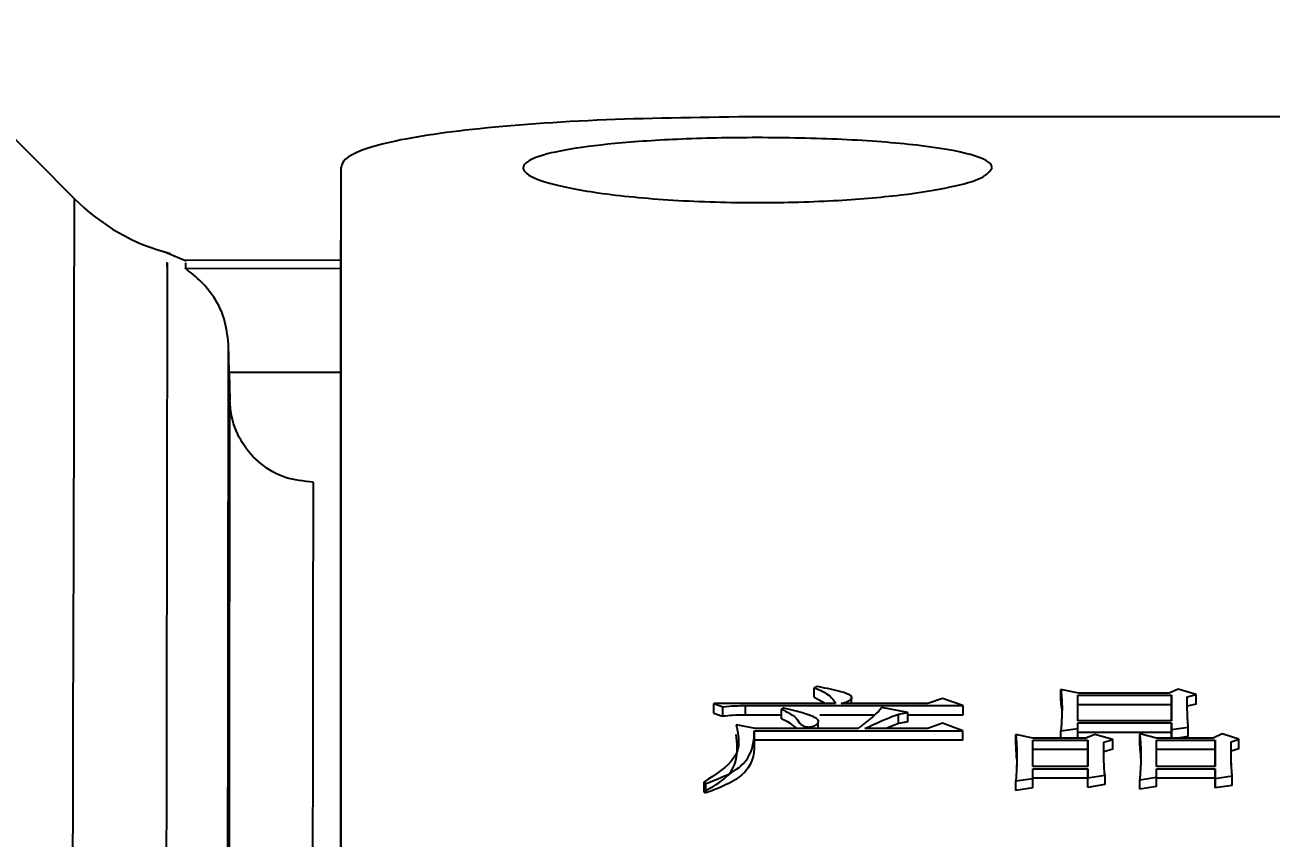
# Model space of a CAD drawing. Header units: millimetres. Extents: x 2126 to 3741, y 477 to 1658.
# Drawn here: x 2346.98 to 2358.95, y 1429.94 to 1437.74 of the extents above; entities that cross this region are included whole.
import ezdxf

# ---------------------------------------------------------------- set-up
doc = ezdxf.new("R2010")
doc.units = ezdxf.units.MM
doc.layers.add('AM_5', color=3, linetype='Continuous', lineweight=25)
doc.styles.add('SLDTEXTSTYLE1', font='txt.shx', dxfattribs={"width": 0.7, "bigfont": 'gbcbig.shx'})
doc.dimstyles.new('SLDDIMSTYLE12$0', dxfattribs={"dimtxt": 12, "dimasz": 10, "dimexe": 0, "dimexo": 0.0625, "dimgap": 0.875, "dimtad": 1, "dimdec": 1, "dimlfac": 1.8, "dimrnd": 1e-09, "dimzin": 12, "dimdsep": 46, "dimtxsty": 'SLDTEXTSTYLE1', "dimcen": 0.09, "dimdle": 8.16, "dimclrd": 3, "dimclre": 3, "dimadec": 0, "dimazin": 3, "dimtfac": 1, "dimtdec": 1, "dimtofl": 0, "dimtmove": 0, "dimatfit": 3, "dimfxl": 0, "dimfrac": 2, "dimtolj": 1, "dimlwd": 5, "dimlwe": 5, "dimarcsym": 0})

# ---------------------------------------------------------------- blocks, each defined once
blk = doc.blocks.new('*D20')
at = {"layer": 'AM_5', "color": 3, "lineweight": 5, "transparency": 16777216}
blk.add_line((2548.033, 1555.7), (2264.196, 1555.7), dxfattribs=at)
at = {"layer": 'AM_5', "color": 3, "linetype": 'Continuous', "lineweight": 5, "transparency": 16777216}
for p, q in [((2264.196, 1545.7), (2264.196, 1266.959)), ((2595.101, 1256.959), (2264.196, 1256.959))]:
    blk.add_line(p, q, dxfattribs=at)
at = {"layer": 'AM_5', "color": 3, "transparency": 16777216}
for points in [[(2262.529, 1545.7), (2265.863, 1545.7), (2264.196, 1555.7)], [(2262.529, 1266.959), (2265.863, 1266.959), (2264.196, 1256.959)]]:
    blk.add_solid(points, dxfattribs=at)
at = {"layer": 'Defpoints', "color": 0, "transparency": 16777216}
for p in [(2548.096, 1555.7), (2264.196, 1256.959), (2595.163, 1256.959)]:
    blk.add_point(p, dxfattribs=at)
at = {"layer": 'AM_5', "color": 0, "transparency": 16777216, "insert": (2257.321, 1403.647), "char_height": 12, "attachment_point": 5, "rotation": 90, "style": 'SLDTEXTSTYLE1'}
blk.add_mtext('\\A1;350', dxfattribs=at)

msp = doc.modelspace()

# ---------------------------------------------------------------- linework, layer by layer
at = {"color": 7, "linetype": 'Continuous', "lineweight": 25}
for p, q in [((2347.46, 1436.075), (2346.049, 1437.492)), ((2391.018, 1436.86), (2354.018, 1436.862)), ((2350.018, 1436.379), (2350.018, 1435.687)), ((2348.532, 1435.476), (2348.329, 1435.562)), ((2350.018, 1435.482), (2348.525, 1435.486)), ((2348.525, 1435.459), (2348.525, 1435.407)), ((2348.525, 1435.407), (2350.018, 1435.404)), ((2348.939, 1434.677), (2348.939, 1434.679)), ((2348.945, 1434.407), (2348.939, 1434.679)), ((2348.945, 1434.407), (2348.952, 1434.137)), ((2350.018, 1434.405), (2348.945, 1434.407)), ((2354.581, 1431.392), (2354.56, 1431.38)), ((2354.56, 1431.288), (2354.56, 1431.38)), ((2356.929, 1431.269), (2356.929, 1431.361)), ((2357.102, 1431.327), (2356.929, 1431.361)), ((2357.967, 1431.327), (2357.102, 1431.327)), ((2358.054, 1431.365), (2357.967, 1431.327)), ((2358.227, 1431.315), (2358.054, 1431.365)), ((2353.597, 1431.135), (2353.597, 1431.227)), ((2353.597, 1431.227), (2353.684, 1431.197)), ((2354.765, 1431.227), (2353.597, 1431.227)), ((2353.9, 1431.116), (2353.9, 1431.208)), ((2353.9, 1431.208), (2355.988, 1431.208)), ((2354.56, 1431.288), (2354.674, 1431.227)), ((2355.652, 1431.227), (2354.819, 1431.227)), ((2354.918, 1431.227), (2354.918, 1431.298)), ((2355.793, 1431.277), (2355.652, 1431.227)), ((2355.988, 1431.208), (2355.793, 1431.277)), ((2355.988, 1431.208), (2355.988, 1431.116)), ((2356.935, 1431.196), (2356.929, 1431.269)), ((2357.091, 1431.308), (2357.989, 1431.308)), ((2357.989, 1431.216), (2357.091, 1431.216)), ((2357.989, 1431.216), (2357.989, 1431.308)), ((2358.14, 1431.293), (2358.227, 1431.315)), ((2358.227, 1431.223), (2358.14, 1431.201)), ((2358.227, 1431.223), (2358.227, 1431.315)), ((2353.684, 1431.105), (2353.684, 1431.197)), ((2354.246, 1431.116), (2353.9, 1431.116)), ((2354.246, 1431.082), (2354.246, 1431.174)), ((2355.141, 1431.116), (2354.615, 1431.116)), ((2355.458, 1431.143), (2355.209, 1431.189)), ((2355.371, 1431.127), (2355.458, 1431.143)), ((2355.371, 1431.035), (2355.371, 1431.127)), ((2355.458, 1431.051), (2355.458, 1431.143)), ((2355.988, 1431.116), (2355.458, 1431.116)), ((2353.997, 1430.987), (2353.813, 1431.022)), ((2353.986, 1430.967), (2353.986, 1430.876)), ((2353.986, 1430.967), (2355.988, 1430.967)), ((2354.982, 1430.987), (2353.997, 1430.987)), ((2354.6, 1431.06), (2354.6, 1431.065)), ((2354.6, 1430.987), (2354.6, 1431.046)), ((2355.652, 1430.987), (2355.047, 1430.987)), ((2355.371, 1431.035), (2355.253, 1430.987)), ((2355.458, 1431.051), (2355.371, 1431.035)), ((2355.793, 1431.038), (2355.652, 1430.987)), ((2355.988, 1430.967), (2355.793, 1431.038)), ((2355.988, 1430.876), (2355.988, 1430.967)), ((2356.929, 1430.967), (2357.091, 1430.987)), ((2356.929, 1430.896), (2356.929, 1430.967)), ((2357.989, 1431.061), (2357.091, 1431.061)), ((2357.091, 1430.987), (2357.091, 1431.041)), ((2357.091, 1431.041), (2357.989, 1431.041)), ((2357.091, 1430.896), (2357.091, 1430.987)), ((2357.989, 1431.041), (2357.989, 1430.979)), ((2357.989, 1430.95), (2357.989, 1431.041)), ((2357.989, 1430.979), (2358.151, 1431.002)), ((2357.989, 1430.979), (2357.989, 1430.896)), ((2358.151, 1430.911), (2358.151, 1431.002)), ((2355.988, 1430.876), (2353.986, 1430.876)), ((2356.496, 1430.84), (2356.496, 1430.932)), ((2356.658, 1430.896), (2356.496, 1430.932)), ((2357.167, 1430.896), (2356.658, 1430.896)), ((2356.658, 1430.877), (2357.188, 1430.877)), ((2356.658, 1430.622), (2356.658, 1430.877)), ((2357.989, 1430.95), (2357.091, 1430.95)), ((2357.253, 1430.932), (2357.167, 1430.896)), ((2357.188, 1430.877), (2357.188, 1430.622)), ((2357.188, 1430.785), (2357.188, 1430.877)), ((2357.426, 1430.881), (2357.253, 1430.932)), ((2357.34, 1430.857), (2357.426, 1430.881)), ((2357.426, 1430.789), (2357.426, 1430.881)), ((2357.686, 1430.844), (2357.686, 1430.936)), ((2357.848, 1430.896), (2357.686, 1430.936)), ((2358.389, 1430.896), (2357.848, 1430.896)), ((2357.848, 1430.877), (2358.411, 1430.877)), ((2357.848, 1430.622), (2357.848, 1430.877)), ((2357.989, 1430.896), (2357.989, 1430.95)), ((2358.151, 1430.911), (2358.052, 1430.896)), ((2358.476, 1430.936), (2358.389, 1430.896)), ((2358.411, 1430.877), (2358.411, 1430.622)), ((2358.411, 1430.785), (2358.411, 1430.877)), ((2358.638, 1430.885), (2358.476, 1430.936)), ((2358.562, 1430.861), (2358.638, 1430.885)), ((2358.562, 1430.769), (2358.562, 1430.861)), ((2358.638, 1430.793), (2358.638, 1430.885)), ((2357.188, 1430.785), (2356.658, 1430.785)), ((2357.188, 1430.622), (2357.188, 1430.785)), ((2357.426, 1430.789), (2357.34, 1430.765)), ((2358.411, 1430.785), (2357.848, 1430.785)), ((2358.411, 1430.622), (2358.411, 1430.785)), ((2358.638, 1430.793), (2358.562, 1430.769)), ((2357.188, 1430.622), (2356.658, 1430.622)), ((2358.411, 1430.622), (2357.848, 1430.622)), ((2356.496, 1430.484), (2356.658, 1430.509)), ((2356.658, 1430.602), (2357.188, 1430.602)), ((2356.658, 1430.509), (2356.658, 1430.602)), ((2357.188, 1430.51), (2356.658, 1430.51)), ((2356.658, 1430.418), (2356.658, 1430.509)), ((2357.188, 1430.602), (2357.188, 1430.513)), ((2357.188, 1430.51), (2357.188, 1430.602)), ((2357.188, 1430.513), (2357.351, 1430.541)), ((2357.188, 1430.422), (2357.188, 1430.513)), ((2357.188, 1430.422), (2357.188, 1430.51)), ((2357.351, 1430.541), (2357.351, 1430.45)), ((2357.686, 1430.496), (2357.848, 1430.521)), ((2357.686, 1430.405), (2357.686, 1430.496)), ((2357.848, 1430.521), (2357.848, 1430.601)), ((2357.848, 1430.601), (2358.411, 1430.601)), ((2357.848, 1430.43), (2357.848, 1430.521)), ((2358.411, 1430.51), (2357.848, 1430.51)), ((2358.411, 1430.601), (2358.411, 1430.509)), ((2358.411, 1430.51), (2358.411, 1430.601)), ((2358.411, 1430.509), (2358.573, 1430.533)), ((2358.411, 1430.418), (2358.411, 1430.51)), ((2358.411, 1430.509), (2358.411, 1430.418)), ((2358.573, 1430.442), (2358.573, 1430.533)), ((2353.5, 1430.472), (2353.5, 1430.381)), ((2353.5, 1430.472), (2353.521, 1430.46)), ((2353.5, 1430.381), (2353.521, 1430.369)), ((2353.521, 1430.369), (2353.521, 1430.46)), ((2356.496, 1430.393), (2356.496, 1430.484)), ((2356.658, 1430.418), (2356.496, 1430.393)), ((2357.351, 1430.45), (2357.188, 1430.422)), ((2357.848, 1430.43), (2357.686, 1430.405)), ((2358.573, 1430.442), (2358.411, 1430.418))]:
    msp.add_line(p, q, dxfattribs=at)
at = {"color": 7, "linetype": 'Continuous', "lineweight": 25, "flags": 128}
for points in [[(2347.377, 1397.425), (2347.387, 1401.908), (2347.396, 1406.188), (2347.405, 1410.246), (2347.413, 1414.062), (2347.421, 1417.619), (2347.428, 1420.902), (2347.434, 1423.894), (2347.44, 1426.583), (2347.445, 1428.955), (2347.449, 1431.001), (2347.453, 1432.71), (2347.456, 1434.076), (2347.458, 1435.091), (2347.459, 1435.751), (2347.46, 1436.054), (2347.46, 1436.075)], [(2354.268, 1431.185), (2354.262, 1431.182), (2354.254, 1431.178), (2354.246, 1431.174)]]:
    msp.add_lwpolyline(points, dxfattribs=at)
at = {"color": 7, "linetype": 'Continuous', "lineweight": 25}
msp.add_arc((2348.877, 1437.486), 2, 224.8775, 255.5765, dxfattribs=at)
for points, knots in [([(2354.018, 1436.862), (2353.524, 1436.856), (2352.535, 1436.844), (2351.248, 1436.752), (2350.366, 1436.612), (2350.043, 1436.474), (2350.023, 1436.392), (2350.018, 1436.372)], [0, 0, 0, 0, 0.247809, 0.496064, 0.726764, 0.933891, 1, 1, 1, 1]), ([(2356.268, 1436.372), (2356.247, 1436.34), (2356.206, 1436.275), (2355.884, 1436.183), (2355.396, 1436.105), (2354.736, 1436.049), (2353.956, 1436.03), (2353.142, 1436.057), (2352.431, 1436.13), (2351.945, 1436.231), (2351.783, 1436.317), (2351.757, 1436.394), (2351.84, 1436.466), (2352.149, 1436.546), (2352.642, 1436.61), (2353.299, 1436.653), (2354.08, 1436.667), (2354.893, 1436.647), (2355.606, 1436.591), (2356.089, 1436.505), (2356.257, 1436.426), (2356.266, 1436.381), (2356.268, 1436.372)], [0, 0, 0, 0, 0.046277, 0.09272, 0.141716, 0.195191, 0.253686, 0.315262, 0.376912, 0.43437, 0.485817, 0.500005, 0.546255, 0.592702, 0.641799, 0.695156, 0.753515, 0.815398, 0.876863, 0.934161, 0.985737, 1, 1, 1, 1]), ([(2350.018, 1436.372), (2350.018, 1436.268), (2350.018, 1435.747), (2350.018, 1434.38), (2350.018, 1432.22), (2350.018, 1429.602), (2350.018, 1427.139), (2350.018, 1423.632), (2350.018, 1420.489), (2350.018, 1416.173), (2350.019, 1411.486), (2350.019, 1406.354), (2350.019, 1400.931), (2350.019, 1396.372), (2350.019, 1390.449), (2350.019, 1385.544), (2350.019, 1378.865), (2350.019, 1374.572), (2350.019, 1371.571)], [0, 0, 0, 0, 0.020124, 0.100733, 0.181328, 0.221587, 0.302184, 0.342442, 0.423039, 0.463298, 0.543894, 0.624491, 0.664749, 0.745346, 0.785604, 0.8662, 0.906458, 1, 1, 1, 1]), ([(2350.019, 1405.282), (2350.019, 1406.467), (2350.019, 1408.72), (2350.019, 1412.76), (2350.018, 1416.468), (2350.018, 1420.703), (2350.018, 1423.777), (2350.018, 1427.189), (2350.018, 1430.166), (2350.018, 1432.51), (2350.018, 1434.45), (2350.018, 1435.184), (2350.018, 1435.681)], [0, 0, 0, 0, 0.072858, 0.13859, 0.270184, 0.335916, 0.467513, 0.533245, 0.664841, 0.796434, 0.862166, 1, 1, 1, 1]), ([(2348.349, 1435.424), (2348.35, 1435.452), (2348.35, 1435.541), (2348.349, 1434.554), (2348.346, 1432.541), (2348.341, 1429.479), (2348.336, 1426.09), (2348.331, 1422.753), (2348.326, 1419.683), (2348.32, 1416.04), (2348.314, 1411.769), (2348.307, 1407.124), (2348.299, 1402.177), (2348.291, 1397.006), (2348.282, 1391.322), (2348.272, 1385.125), (2348.261, 1378.441), (2348.254, 1373.75), (2348.25, 1371.356)], [0, 0, 0, 0, 0.039342, 0.122943, 0.206183, 0.289063, 0.371582, 0.416612, 0.465601, 0.518547, 0.575452, 0.636313, 0.690059, 0.746552, 0.805793, 0.867782, 0.932518, 1, 1, 1, 1]), ([(2348.939, 1434.679), (2348.929, 1434.763), (2348.906, 1434.949), (2348.771, 1435.188), (2348.621, 1435.335), (2348.533, 1435.396), (2348.527, 1435.405), (2348.525, 1435.407)], [0, 0, 0, 0, 0.202377, 0.447822, 0.758573, 0.919939, 1, 1, 1, 1]), ([(2348.855, 1371.221), (2348.859, 1374.52), (2348.868, 1381.119), (2348.881, 1390.549), (2348.893, 1399.429), (2348.904, 1407.587), (2348.914, 1414.887), (2348.922, 1421.205), (2348.929, 1426.429), (2348.934, 1430.477), (2348.937, 1432.881), (2348.938, 1434.195), (2348.939, 1434.516), (2348.939, 1434.677)], [0, 0, 0, 0, 0.0981345, 0.196269, 0.2944034, 0.3925379, 0.4906723, 0.5888066, 0.686941, 0.7850753, 0.8832097, 0.9416048, 1, 1, 1, 1]), ([(2348.869, 1371.172), (2348.872, 1373.558), (2348.879, 1378.264), (2348.888, 1385.014), (2348.896, 1391.356), (2348.904, 1397.251), (2348.912, 1402.682), (2348.92, 1408.415), (2348.927, 1414.184), (2348.934, 1419.664), (2348.94, 1424.131), (2348.945, 1427.654), (2348.948, 1430.317), (2348.95, 1432.216), (2348.951, 1433.447), (2348.952, 1433.962), (2348.952, 1434.112), (2348.952, 1434.137)], [0, 0, 0, 0, 0.07139, 0.140843, 0.208359, 0.273937, 0.337578, 0.399281, 0.488173, 0.572709, 0.652888, 0.72871, 0.800173, 0.867277, 0.930021, 0.988406, 1, 1, 1, 1]), ([(2349.75, 1433.354), (2349.66, 1433.363), (2349.481, 1433.381), (2349.241, 1433.519), (2349.061, 1433.722), (2348.968, 1433.942), (2348.956, 1434.084), (2348.952, 1434.137)], [0, 0, 0, 0, 0.217636, 0.435267, 0.653067, 0.871221, 1, 1, 1, 1]), ([(2349.75, 1433.354), (2349.75, 1433.261), (2349.75, 1433.091), (2349.75, 1432.643), (2349.749, 1432.103), (2349.748, 1431.427), (2349.747, 1430.619), (2349.746, 1429.679), (2349.745, 1428.608), (2349.743, 1426.898), (2349.739, 1424.212), (2349.734, 1420.062), (2349.728, 1414.846), (2349.72, 1409.239), (2349.713, 1403.562), (2349.705, 1398.095), (2349.697, 1392.082), (2349.688, 1385.534), (2349.678, 1378.491), (2349.671, 1373.549), (2349.668, 1371.035)], [0, 0, 0, 0, 0.037781, 0.069081, 0.100468, 0.131943, 0.163506, 0.195157, 0.226895, 0.258722, 0.330934, 0.408983, 0.49287, 0.582593, 0.645672, 0.711347, 0.779618, 0.850484, 0.923944, 1, 1, 1, 1]), ([(2354.56, 1431.38), (2354.617, 1431.355), (2354.718, 1431.311), (2354.751, 1431.253), (2354.765, 1431.227)], [0, 0, 0, 0, 0.5653913, 1, 1, 1, 1]), ([(2354.819, 1431.227), (2354.84, 1431.234), (2354.879, 1431.246), (2354.916, 1431.266), (2354.925, 1431.283), (2354.92, 1431.299), (2354.878, 1431.323), (2354.764, 1431.357), (2354.654, 1431.378), (2354.581, 1431.392)], [0, 0, 0, 0, 0.120783, 0.237942, 0.284243, 0.33082, 0.424981, 0.62081, 1, 1, 1, 1]), ([(2356.929, 1431.361), (2356.929, 1431.359), (2356.93, 1431.353), (2356.93, 1431.346), (2356.931, 1431.339), (2356.931, 1431.334), (2356.932, 1431.327), (2356.933, 1431.321), (2356.933, 1431.315), (2356.934, 1431.309), (2356.934, 1431.302), (2356.935, 1431.297), (2356.935, 1431.29), (2356.936, 1431.284), (2356.936, 1431.277), (2356.937, 1431.272), (2356.937, 1431.265), (2356.938, 1431.259), (2356.938, 1431.252), (2356.938, 1431.247), (2356.938, 1431.241), (2356.939, 1431.236), (2356.939, 1431.23), (2356.939, 1431.223), (2356.939, 1431.218), (2356.939, 1431.211), (2356.94, 1431.205), (2356.94, 1431.198), (2356.94, 1431.193), (2356.94, 1431.186), (2356.94, 1431.18), (2356.94, 1431.173), (2356.939, 1431.158), (2356.939, 1431.139), (2356.938, 1431.119), (2356.938, 1431.108), (2356.937, 1431.101), (2356.937, 1431.094), (2356.937, 1431.088), (2356.936, 1431.081), (2356.936, 1431.076), (2356.936, 1431.069), (2356.935, 1431.063), (2356.935, 1431.056), (2356.935, 1431.05), (2356.934, 1431.043), (2356.934, 1431.038), (2356.933, 1431.031), (2356.933, 1431.025), (2356.933, 1431.019), (2356.932, 1431.014), (2356.932, 1431.008), (2356.931, 1431.001), (2356.931, 1430.995), (2356.93, 1430.988), (2356.93, 1430.983), (2356.929, 1430.975), (2356.929, 1430.97), (2356.929, 1430.967)], [0, 0, 0, 0, 0.021203, 0.042406, 0.053008, 0.074211, 0.084813, 0.106016, 0.116618, 0.137821, 0.148423, 0.169626, 0.180228, 0.201431, 0.212032, 0.233236, 0.243837, 0.265041, 0.275642, 0.296845, 0.307447, 0.318049, 0.339252, 0.349854, 0.371057, 0.381659, 0.402862, 0.413463, 0.434667, 0.445268, 0.466472, 0.477073, 0.498276, 0.58309, 0.625497, 0.6467, 0.667903, 0.678505, 0.699708, 0.71031, 0.731513, 0.742115, 0.763318, 0.773919, 0.795123, 0.805724, 0.826928, 0.837529, 0.858732, 0.869334, 0.879936, 0.901139, 0.911741, 0.932944, 0.943545, 0.964749, 0.97535, 1, 1, 1, 1]), ([(2353.684, 1431.197), (2353.723, 1431.2), (2353.794, 1431.207), (2353.868, 1431.208), (2353.9, 1431.208)], [0, 0, 0, 0, 0.558835, 1, 1, 1, 1]), ([(2357.091, 1431.061), (2357.091, 1431.102), (2357.091, 1431.185), (2357.091, 1431.267), (2357.091, 1431.308)], [0, 0, 0, 0, 0.499996, 1, 1, 1, 1]), ([(2357.989, 1431.308), (2357.989, 1431.267), (2357.989, 1431.185), (2357.989, 1431.102), (2357.989, 1431.061)], [0, 0, 0, 0, 0.499996, 1, 1, 1, 1]), ([(2357.989, 1431.061), (2357.989, 1431.072), (2357.989, 1431.124), (2357.989, 1431.175), (2357.989, 1431.216)], [0, 0, 0, 0, 0.205958, 1, 1, 1, 1]), ([(2358.151, 1431.002), (2358.15, 1431.014), (2358.149, 1431.028), (2358.147, 1431.045), (2358.147, 1431.053), (2358.146, 1431.07), (2358.144, 1431.107), (2358.142, 1431.146), (2358.142, 1431.177), (2358.141, 1431.187), (2358.141, 1431.193), (2358.141, 1431.197), (2358.141, 1431.201), (2358.141, 1431.205), (2358.141, 1431.209), (2358.141, 1431.214), (2358.141, 1431.218), (2358.141, 1431.222), (2358.141, 1431.226), (2358.141, 1431.23), (2358.141, 1431.236), (2358.141, 1431.242), (2358.141, 1431.247), (2358.141, 1431.251), (2358.141, 1431.255), (2358.141, 1431.258), (2358.141, 1431.26), (2358.14, 1431.262), (2358.14, 1431.264), (2358.14, 1431.267), (2358.14, 1431.269), (2358.14, 1431.272), (2358.14, 1431.274), (2358.14, 1431.276), (2358.14, 1431.278), (2358.14, 1431.281), (2358.14, 1431.283), (2358.14, 1431.285), (2358.14, 1431.287), (2358.14, 1431.289), (2358.14, 1431.291), (2358.14, 1431.293)], [0, 0, 0, 0, 0.11615, 0.145188, 0.174226, 0.203263, 0.319414, 0.551716, 0.609791, 0.638828, 0.653347, 0.667866, 0.682385, 0.696903, 0.711422, 0.725941, 0.74046, 0.754979, 0.769497, 0.784016, 0.798535, 0.827572, 0.842091, 0.85661, 0.871129, 0.878388, 0.885648, 0.892907, 0.900166, 0.907426, 0.921944, 0.929204, 0.936463, 0.943723, 0.950982, 0.958241, 0.965501, 0.97276, 0.98002, 0.987279, 1, 1, 1, 1]), ([(2353.597, 1431.135), (2353.609, 1431.131), (2353.63, 1431.124), (2353.659, 1431.114), (2353.675, 1431.108), (2353.684, 1431.105)], [0, 0, 0, 0, 0.4286101, 0.7143044, 1, 1, 1, 1]), ([(2353.9, 1431.116), (2353.859, 1431.116), (2353.786, 1431.115), (2353.715, 1431.108), (2353.684, 1431.105)], [0, 0, 0, 0, 0.561086, 1, 1, 1, 1]), ([(2354.246, 1431.174), (2354.275, 1431.159), (2354.339, 1431.129), (2354.408, 1431.074), (2354.422, 1431.025), (2354.474, 1431.006), (2354.496, 1431.002), (2354.519, 1431.002), (2354.542, 1431.006), (2354.568, 1431.016), (2354.589, 1431.031), (2354.605, 1431.049), (2354.601, 1431.069), (2354.564, 1431.099), (2354.45, 1431.14), (2354.34, 1431.168), (2354.268, 1431.185), (2354.268, 1431.185)], [0, 0, 0, 0, 0.117809, 0.254848, 0.391031, 0.410857, 0.430654, 0.450876, 0.468611, 0.491916, 0.540003, 0.576761, 0.613939, 0.66464, 0.78945, 0.997759, 1, 1, 1, 1]), ([(2355.209, 1431.189), (2355.188, 1431.164), (2355.156, 1431.128), (2355.112, 1431.091), (2355.095, 1431.076), (2355.088, 1431.07), (2355.08, 1431.064), (2355.074, 1431.059), (2355.07, 1431.056), (2355.066, 1431.053), (2355.062, 1431.05), (2355.059, 1431.047), (2355.055, 1431.044), (2355.05, 1431.04), (2355.047, 1431.037), (2355.043, 1431.034), (2355.039, 1431.032), (2355.036, 1431.029), (2355.031, 1431.025), (2355.027, 1431.022), (2355.023, 1431.018), (2355.019, 1431.016), (2355.015, 1431.013), (2355.011, 1431.01), (2355.008, 1431.007), (2355.003, 1431.003), (2354.999, 1431), (2354.994, 1430.997), (2354.991, 1430.994), (2354.986, 1430.99), (2354.983, 1430.988), (2354.982, 1430.987)], [0, 0, 0, 0, 0.353012, 0.528911, 0.550896, 0.572881, 0.61685, 0.638835, 0.649827, 0.671812, 0.682805, 0.693797, 0.715782, 0.726774, 0.748759, 0.759751, 0.770744, 0.792728, 0.803721, 0.825705, 0.836698, 0.858683, 0.869675, 0.880667, 0.902652, 0.913644, 0.935629, 0.946622, 0.968606, 0.979599, 1, 1, 1, 1]), ([(2355.047, 1430.987), (2355.076, 1431.001), (2355.136, 1431.029), (2355.242, 1431.077), (2355.323, 1431.108), (2355.371, 1431.127)], [0, 0, 0, 0, 0.28957, 0.579171, 1, 1, 1, 1]), ([(2356.935, 1431.2), (2356.936, 1431.177), (2356.938, 1431.128), (2356.937, 1431.099), (2356.937, 1431.084)], [0, 0, 0, 0, 0.475906, 1, 1, 1, 1]), ([(2353.813, 1431.022), (2353.836, 1430.913), (2353.877, 1430.717), (2353.615, 1430.547), (2353.5, 1430.472)], [0, 0, 0, 0, 0.55707, 1, 1, 1, 1]), ([(2353.521, 1430.46), (2353.62, 1430.498), (2353.814, 1430.571), (2353.977, 1430.754), (2353.983, 1430.887), (2353.986, 1430.967)], [0, 0, 0, 0, 0.2878172, 0.565935, 1, 1, 1, 1]), ([(2354.392, 1430.987), (2354.389, 1430.991), (2354.363, 1431.022), (2354.307, 1431.053), (2354.253, 1431.078), (2354.246, 1431.082)], [0, 0, 0, 0, 0.110635, 0.886447, 1, 1, 1, 1]), ([(2353.5, 1430.381), (2353.581, 1430.427), (2353.743, 1430.516), (2353.835, 1430.712), (2353.821, 1430.847), (2353.813, 1430.93)], [0, 0, 0, 0, 0.284866, 0.563033, 1, 1, 1, 1]), ([(2353.986, 1430.876), (2353.986, 1430.771), (2353.985, 1430.624), (2353.752, 1430.456), (2353.599, 1430.398), (2353.521, 1430.369)], [0, 0, 0, 0, 0.551532, 0.772844, 1, 1, 1, 1]), ([(2356.496, 1430.932), (2356.496, 1430.93), (2356.496, 1430.927), (2356.497, 1430.922), (2356.497, 1430.917), (2356.498, 1430.912), (2356.498, 1430.907), (2356.498, 1430.902), (2356.499, 1430.897), (2356.499, 1430.892), (2356.5, 1430.887), (2356.5, 1430.882), (2356.5, 1430.877), (2356.501, 1430.873), (2356.501, 1430.868), (2356.501, 1430.864), (2356.502, 1430.86), (2356.502, 1430.855), (2356.502, 1430.849), (2356.503, 1430.842), (2356.503, 1430.834), (2356.504, 1430.825), (2356.504, 1430.815), (2356.505, 1430.805), (2356.505, 1430.796), (2356.506, 1430.786), (2356.506, 1430.776), (2356.506, 1430.767), (2356.507, 1430.759), (2356.507, 1430.751), (2356.507, 1430.741), (2356.507, 1430.731), (2356.507, 1430.721), (2356.507, 1430.701), (2356.506, 1430.67), (2356.505, 1430.64), (2356.504, 1430.617), (2356.503, 1430.603), (2356.503, 1430.59), (2356.502, 1430.58), (2356.502, 1430.571), (2356.501, 1430.564), (2356.501, 1430.56), (2356.501, 1430.556), (2356.5, 1430.552), (2356.5, 1430.547), (2356.5, 1430.542), (2356.5, 1430.537), (2356.499, 1430.533), (2356.499, 1430.529), (2356.499, 1430.524), (2356.498, 1430.52), (2356.498, 1430.516), (2356.498, 1430.514), (2356.498, 1430.511), (2356.498, 1430.509), (2356.498, 1430.506), (2356.497, 1430.504), (2356.497, 1430.501), (2356.497, 1430.498), (2356.497, 1430.496), (2356.497, 1430.494), (2356.497, 1430.492), (2356.496, 1430.49), (2356.496, 1430.487), (2356.496, 1430.485), (2356.496, 1430.484)], [0, 0, 0, 0, 0.011199, 0.022398, 0.033596, 0.044795, 0.055994, 0.067193, 0.078392, 0.089591, 0.100789, 0.111988, 0.123187, 0.134386, 0.145585, 0.151184, 0.162383, 0.173582, 0.184781, 0.207178, 0.218377, 0.240775, 0.263172, 0.28557, 0.307968, 0.330365, 0.352763, 0.375161, 0.38636, 0.408757, 0.431155, 0.453553, 0.47595, 0.498348, 0.587939, 0.67753, 0.699928, 0.744723, 0.767121, 0.789519, 0.811916, 0.823115, 0.834314, 0.839913, 0.851112, 0.862311, 0.87351, 0.884709, 0.890308, 0.901507, 0.912706, 0.923905, 0.929504, 0.935103, 0.940703, 0.946302, 0.951902, 0.957501, 0.9631, 0.9687, 0.974299, 0.977099, 0.982698, 0.988298, 0.994149, 1, 1, 1, 1]), ([(2357.351, 1430.541), (2357.349, 1430.556), (2357.347, 1430.578), (2357.345, 1430.604), (2357.345, 1430.617), (2357.344, 1430.63), (2357.342, 1430.669), (2357.341, 1430.708), (2357.341, 1430.742), (2357.341, 1430.747), (2357.341, 1430.753), (2357.341, 1430.758), (2357.341, 1430.763), (2357.34, 1430.767), (2357.34, 1430.772), (2357.34, 1430.777), (2357.34, 1430.783), (2357.34, 1430.788), (2357.34, 1430.792), (2357.34, 1430.797), (2357.34, 1430.802), (2357.34, 1430.807), (2357.34, 1430.811), (2357.34, 1430.816), (2357.34, 1430.821), (2357.34, 1430.824), (2357.34, 1430.827), (2357.34, 1430.83), (2357.34, 1430.832), (2357.34, 1430.834), (2357.34, 1430.837), (2357.34, 1430.839), (2357.34, 1430.842), (2357.34, 1430.844), (2357.34, 1430.846), (2357.34, 1430.849), (2357.34, 1430.851), (2357.34, 1430.854), (2357.34, 1430.856), (2357.34, 1430.857)], [0, 0, 0, 0, 0.14049, 0.210735, 0.245858, 0.263419, 0.333664, 0.614647, 0.632209, 0.64977, 0.667331, 0.684892, 0.702453, 0.711234, 0.728795, 0.746356, 0.763917, 0.781479, 0.790259, 0.80782, 0.825382, 0.842943, 0.851723, 0.869285, 0.886846, 0.895626, 0.904407, 0.913188, 0.921968, 0.926358, 0.935139, 0.94392, 0.9527, 0.957091, 0.965871, 0.974652, 0.983432, 0.987823, 1, 1, 1, 1]), ([(2357.686, 1430.936), (2357.686, 1430.934), (2357.686, 1430.93), (2357.687, 1430.926), (2357.687, 1430.923), (2357.687, 1430.92), (2357.688, 1430.917), (2357.688, 1430.914), (2357.688, 1430.91), (2357.688, 1430.907), (2357.689, 1430.904), (2357.689, 1430.901), (2357.689, 1430.898), (2357.689, 1430.895), (2357.69, 1430.891), (2357.69, 1430.887), (2357.69, 1430.883), (2357.691, 1430.879), (2357.691, 1430.876), (2357.691, 1430.872), (2357.691, 1430.869), (2357.692, 1430.866), (2357.692, 1430.863), (2357.692, 1430.86), (2357.692, 1430.857), (2357.692, 1430.853), (2357.693, 1430.85), (2357.693, 1430.847), (2357.693, 1430.843), (2357.693, 1430.838), (2357.694, 1430.834), (2357.694, 1430.831), (2357.694, 1430.825), (2357.695, 1430.811), (2357.696, 1430.794), (2357.696, 1430.779), (2357.696, 1430.771), (2357.696, 1430.767), (2357.696, 1430.764), (2357.696, 1430.761), (2357.696, 1430.758), (2357.696, 1430.754), (2357.696, 1430.751), (2357.696, 1430.748), (2357.696, 1430.744), (2357.696, 1430.739), (2357.696, 1430.735), (2357.696, 1430.732), (2357.696, 1430.729), (2357.696, 1430.726), (2357.696, 1430.722), (2357.696, 1430.719), (2357.696, 1430.716), (2357.696, 1430.713), (2357.696, 1430.709), (2357.696, 1430.706), (2357.696, 1430.703), (2357.696, 1430.7), (2357.696, 1430.697), (2357.696, 1430.693), (2357.696, 1430.689), (2357.696, 1430.685), (2357.696, 1430.681), (2357.696, 1430.677), (2357.695, 1430.674), (2357.695, 1430.671), (2357.695, 1430.668), (2357.695, 1430.661), (2357.695, 1430.647), (2357.694, 1430.63), (2357.693, 1430.615), (2357.693, 1430.607), (2357.692, 1430.603), (2357.692, 1430.6), (2357.692, 1430.597), (2357.692, 1430.593), (2357.692, 1430.59), (2357.692, 1430.586), (2357.691, 1430.581), (2357.691, 1430.577), (2357.691, 1430.574), (2357.691, 1430.571), (2357.69, 1430.567), (2357.69, 1430.564), (2357.69, 1430.561), (2357.69, 1430.558), (2357.69, 1430.554), (2357.689, 1430.551), (2357.689, 1430.548), (2357.689, 1430.545), (2357.689, 1430.54), (2357.689, 1430.536), (2357.688, 1430.532), (2357.688, 1430.528), (2357.688, 1430.525), (2357.688, 1430.522), (2357.687, 1430.519), (2357.687, 1430.515), (2357.687, 1430.512), (2357.687, 1430.509), (2357.687, 1430.506), (2357.686, 1430.501), (2357.686, 1430.498), (2357.686, 1430.496)], [0, 0, 0, 0, 0.014617, 0.021926, 0.029235, 0.036543, 0.043852, 0.051161, 0.058469, 0.065778, 0.073086, 0.080395, 0.087704, 0.095012, 0.102321, 0.10963, 0.124247, 0.131556, 0.138864, 0.146173, 0.153482, 0.16079, 0.168099, 0.175407, 0.182716, 0.190025, 0.197333, 0.204642, 0.211951, 0.226568, 0.233877, 0.241185, 0.248494, 0.277729, 0.336198, 0.365433, 0.38005, 0.387359, 0.394667, 0.401976, 0.409284, 0.416593, 0.423902, 0.43121, 0.438519, 0.453136, 0.460445, 0.467754, 0.475062, 0.482371, 0.48968, 0.496988, 0.504297, 0.511606, 0.518914, 0.526223, 0.533531, 0.54084, 0.548149, 0.555457, 0.562766, 0.577383, 0.584692, 0.592001, 0.599309, 0.606618, 0.613927, 0.621235, 0.65047, 0.708939, 0.738174, 0.752791, 0.7601, 0.767408, 0.774717, 0.782026, 0.789334, 0.796643, 0.81126, 0.818569, 0.825877, 0.833186, 0.840495, 0.847803, 0.855112, 0.862421, 0.869729, 0.877038, 0.884347, 0.891655, 0.898964, 0.913581, 0.92089, 0.928198, 0.935507, 0.942816, 0.950124, 0.957433, 0.964742, 0.97205, 0.979359, 0.986668, 1, 1, 1, 1]), ([(2358.573, 1430.533), (2358.573, 1430.537), (2358.572, 1430.544), (2358.571, 1430.555), (2358.57, 1430.566), (2358.569, 1430.577), (2358.568, 1430.588), (2358.568, 1430.599), (2358.566, 1430.621), (2358.564, 1430.647), (2358.563, 1430.673), (2358.563, 1430.685), (2358.563, 1430.694), (2358.562, 1430.704), (2358.562, 1430.715), (2358.562, 1430.725), (2358.562, 1430.736), (2358.562, 1430.747), (2358.562, 1430.758), (2358.562, 1430.767), (2358.562, 1430.776), (2358.562, 1430.785), (2358.562, 1430.795), (2358.562, 1430.802), (2358.562, 1430.807), (2358.562, 1430.813), (2358.562, 1430.818), (2358.562, 1430.824), (2358.562, 1430.829), (2358.562, 1430.834), (2358.562, 1430.84), (2358.562, 1430.844), (2358.562, 1430.848), (2358.562, 1430.85), (2358.562, 1430.852), (2358.562, 1430.855), (2358.562, 1430.858), (2358.562, 1430.86), (2358.562, 1430.861)], [0, 0, 0, 0, 0.033402, 0.066804, 0.100206, 0.133609, 0.167011, 0.200413, 0.233815, 0.367425, 0.43423, 0.467632, 0.484333, 0.517735, 0.551137, 0.584539, 0.617941, 0.651344, 0.684746, 0.718148, 0.734849, 0.768251, 0.801653, 0.818354, 0.835056, 0.851757, 0.868458, 0.885159, 0.90186, 0.918561, 0.935262, 0.951963, 0.960314, 0.968664, 0.972839, 0.98119, 0.989541, 1, 1, 1, 1]), ([(2356.504, 1430.706), (2356.504, 1430.709), (2356.502, 1430.754), (2356.499, 1430.799), (2356.496, 1430.84)], [0, 0, 0, 0, 0.073846, 1, 1, 1, 1]), ([(2357.693, 1430.754), (2357.693, 1430.756), (2357.693, 1430.76), (2357.692, 1430.766), (2357.692, 1430.772), (2357.691, 1430.779), (2357.691, 1430.785), (2357.69, 1430.791), (2357.69, 1430.798), (2357.689, 1430.806), (2357.688, 1430.815), (2357.688, 1430.823), (2357.687, 1430.829), (2357.687, 1430.836), (2357.686, 1430.841), (2357.686, 1430.844)], [0, 0, 0, 0, 0.061211, 0.131674, 0.202137, 0.272601, 0.343064, 0.413527, 0.48399, 0.554454, 0.69538, 0.765843, 0.836306, 0.90677, 1, 1, 1, 1]), ([(2357.693, 1430.753), (2357.693, 1430.752), (2357.693, 1430.746), (2357.695, 1430.697), (2357.695, 1430.666), (2357.695, 1430.653), (2357.695, 1430.65), (2357.695, 1430.65), (2357.695, 1430.65)], [0, 0, 0, 0, 0.118429, 0.503621, 0.817999, 0.925851, 0.976347, 1, 1, 1, 1]), ([(2358.565, 1430.632), (2358.565, 1430.642), (2358.564, 1430.67), (2358.562, 1430.719), (2358.562, 1430.76), (2358.562, 1430.771), (2358.562, 1430.773)], [0, 0, 0, 0, 0.228625, 0.628468, 0.911282, 1, 1, 1, 1]), ([(2356.504, 1430.713), (2356.504, 1430.695), (2356.505, 1430.65), (2356.504, 1430.618), (2356.503, 1430.598)], [0, 0, 0, 0, 0.3993441, 1, 1, 1, 1])]:
    msp.add_open_spline(points, degree=3, knots=knots, dxfattribs=at)

# ---------------------------------------------------------------- dimensions: what is measured, and where the dimension line sits
at = {"layer": 'AM_5'}
dim = msp.add_linear_dim(base=(2264.196, 1256.959), p1=(2548.096, 1555.7), p2=(2595.163, 1256.959), angle=90, text='350', dimstyle='SLDDIMSTYLE12$0', override={"dimlfac": 1}, dxfattribs=at)
dim.commit()
dim.dimension.update_dxf_attribs({"geometry": '*D20', "text_midpoint": (2264.196, 1403.647), "dimtype": 160})

doc.saveas('drawing.dxf')
